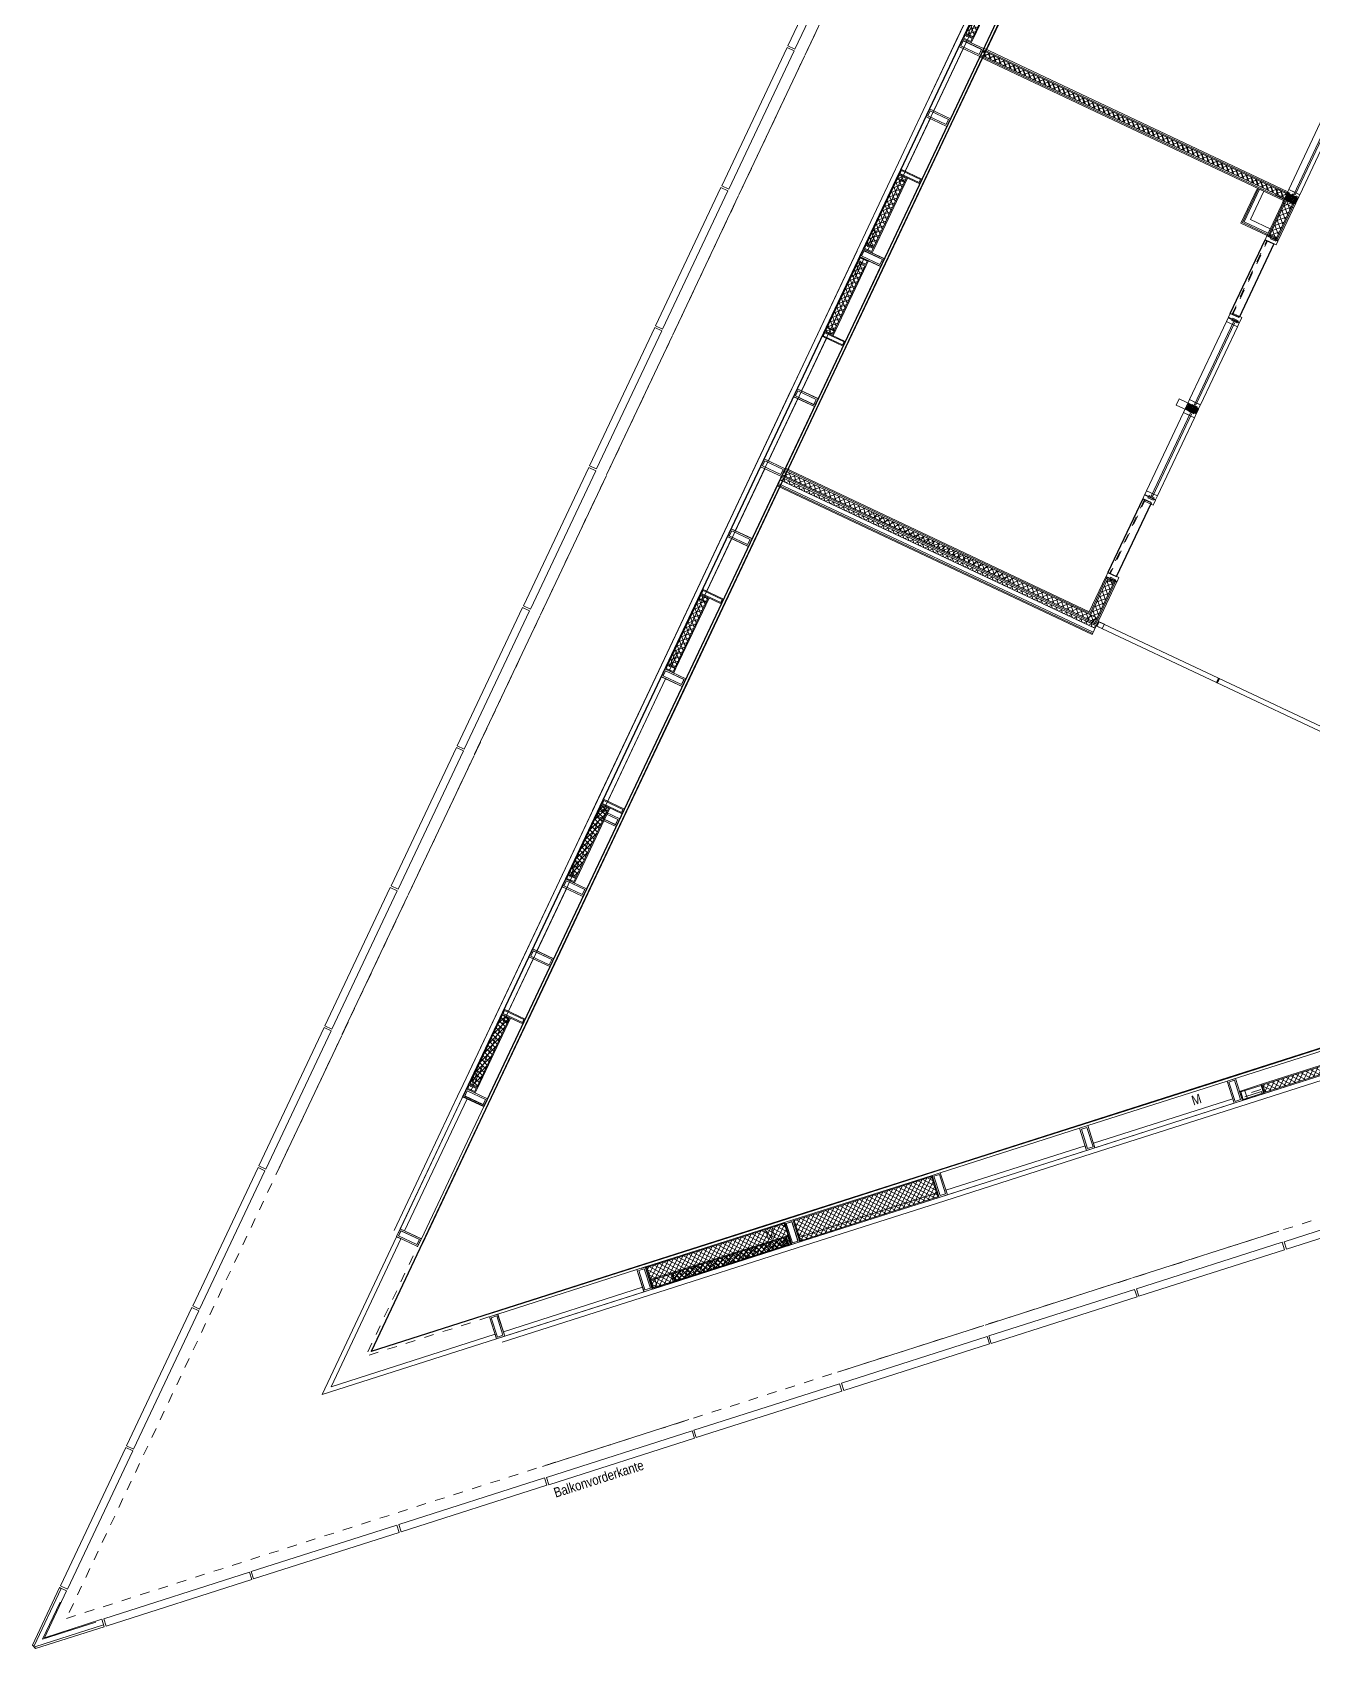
# Model space of a CAD drawing. Header units: metres. Extents: x 66528 to 66676, y 35171 to 35248.
# Drawn here: x 66528.27 to 66541.5, y 35170.64 to 35187.35 of the extents above; entities that cross this region are included whole.
import ezdxf

# ---------------------------------------------------------------- set-up
doc = ezdxf.new("R2010")
doc.units = ezdxf.units.M
doc.header["$LTSCALE"] = 0.00254
for name, pattern in [('Ohne Titel-20', [0.39368, 0.138889, -0.254791]), ('Ohne Titel-22', [0.78736, 0.39368, -0.39368]), ('Ohne Titel-23', [0.19685, 0.137795, -0.059055])]:
    doc.linetypes.add(name, pattern=pattern)
for name, color, linetype, lineweight in [('AUSBAU - Darstellungen - Fassade', 7, 'Continuous', 13), ('AUSBAU - Darstellungen - Trockenbau', 7, 'Continuous', 13), ('AUSBAU - Darstellungen - Wände - Mauerwerk', 7, 'Continuous', 25), ('AUSBAU - Objekte - Türen', 7, 'Continuous', 13), ('ROHBAU - Darstellungen - Decken', 150, 'Continuous', 25)]:
    doc.layers.add(name, color=color, linetype=linetype, lineweight=lineweight)
doc.styles.add('Arial Narrow', font='ARIALN.TTF')
pattern_1 = [(45, (0, 0), (0.026458333333, -0.026458333333), []), (-45, (0.074835, -0.074835), (-0.026328523231, -0.026588143436), [])]
pattern_2 = [(19.7208, (-75085.823696, -3049.268096), (0.013497480673, -0.037653924304), []), (-70.2792, (-75085.75227, -3049.467348), (-0.037587251138, -0.013682052181), [])]
pattern_3 = [(45, (0, 0), (0.009921875, -0.0088194444455), [])]
pattern_4 = [(-45, (0.035355, -0.035355), (-0.008897005723, -0.0109467442725), [])]
pattern_5 = [(45, (0, 0), (0.0396875, -0.0396875), [])]
pattern_6 = [(45, (0, 0), (0.0063639610307, -0.0063639610307), []), (-45, (0, 0), (0.0063639610307, 0.0063639610307), [])]

# ---------------------------------------------------------------- blocks, each defined once
blk = doc.blocks.new('Pfosten ab 1.OG (2D)')
at = {"layer": 'AUSBAU - Darstellungen - Fassade', "flags": 128}
for points in [[(-0.045, 0.12), (0.045, 0.12), (0.045, -0.12), (-0.045, -0.12)], [(-0.03, 0.105), (0.03, 0.105), (0.03, -0.105), (-0.03, -0.105)]]:
    blk.add_lwpolyline(points, close=True, dxfattribs=at)
blk = doc.blocks.new('Gruppe-118-1')
at = {"layer": 'AUSBAU - Darstellungen - Fassade', "lineweight": 5}
for p, q in [((66528.558, 35171.123), (66528.377, 35170.74)), ((66528.377, 35170.74), (66528.925, 35170.915))]:
    blk.add_line(p, q, dxfattribs=at)
at = {"layer": 'AUSBAU - Darstellungen - Fassade', "lineweight": 5, "flags": 128}
for points in [[(66528.57, 35171.266), (66528.552, 35171.275), (66528.271, 35170.679), (66528.289, 35170.671)], [(66528.297, 35170.662), (66528.303, 35170.643), (66529.013, 35170.87), (66529.007, 35170.889)]]:
    blk.add_lwpolyline(points, close=True, dxfattribs=at)
blk = doc.blocks.new('Gruppe-119-1')
at = {"layer": 'AUSBAU - Darstellungen - Fassade', "linetype": 'Ohne Titel-22'}
for p in [(66532.291, 35174.884), (66532.987, 35174.071)]:
    blk.add_line(p, (66531.715, 35173.665), dxfattribs=at)
at = {"layer": 'AUSBAU - Darstellungen - Fassade', "linetype": 'Continuous'}
for p, q in [((66531.772, 35173.714), (66532.297, 35174.826)), ((66533.026, 35174.115), (66531.772, 35173.714))]:
    blk.add_line(p, q, dxfattribs=at)
at = {"layer": 'AUSBAU - Darstellungen - Fassade', "lineweight": 5, "flags": 128}
for points in [[(66529.999, 35174.152), (66529.927, 35174.186), (66530.602, 35175.615), (66530.674, 35175.581)], [(66529.316, 35172.705), (66529.244, 35172.74), (66529.918, 35174.168), (66529.991, 35174.134)], [(66528.633, 35171.259), (66528.561, 35171.293), (66529.235, 35172.722), (66529.308, 35172.687)], [(66533.561, 35172.407), (66533.585, 35172.331), (66532.08, 35171.85), (66532.056, 35171.926)], [(66530.532, 35171.439), (66530.556, 35171.363), (66532.061, 35171.844), (66532.037, 35171.92)], [(66530.513, 35171.433), (66530.537, 35171.357), (66529.032, 35170.876), (66529.008, 35170.952)], [(66529.013, 35170.87), (66528.989, 35170.946), (66528.396, 35170.756), (66528.624, 35171.241), (66528.552, 35171.275), (66528.271, 35170.679), (66528.303, 35170.643)]]:
    blk.add_lwpolyline(points, close=True, dxfattribs=at)
at = {"layer": 'AUSBAU - Darstellungen - Fassade', "flags": 128}
blk.add_lwpolyline([(66533.065, 35173.844), (66531.263, 35173.268), (66532.034, 35174.9), (66532.078, 35174.879), (66531.356, 35173.35), (66533.05, 35173.892)], close=True, dxfattribs=at)
at = {"layer": 'AUSBAU - Darstellungen - Fassade', "color": 7}
for p, rotation in [((66532.161, 35174.89), 244.7207), ((66533.071, 35173.972), 197.7207)]:
    blk.add_blockref('Pfosten ab 1.OG (2D)', p, dxfattribs=dict(at, rotation=rotation))
blk.add_blockref('Gruppe-118-1', (0, 0), dxfattribs=at)
blk = doc.blocks.new('Fassade_BTS_1.60m (2D)')
at = {"layer": 'AUSBAU - Darstellungen - Fassade', "linetype": 'Continuous'}
for p, q in [((0.045, 0.24), (1.555, 0.24)), ((0, -0.05), (1.6, -0.05))]:
    blk.add_line(p, q, dxfattribs=at)
at = {"layer": 'AUSBAU - Darstellungen - Fassade'}
for p, q in [((0, 0), (1.6, 0)), ((0.045, 0.049), (1.555, 0.049)), ((0.045, 0), (0.045, 0.049)), ((0.045, 0.049), (1.555, 0.049)), ((0.045, 0), (1.555, 0)), ((1.555, 0), (1.555, 0.049)), ((0.01, -1.52), (1.59, -1.52)), ((0.01, -1.6), (0.01, -1.52)), ((0.01, -1.6), (1.59, -1.6)), ((1.59, -1.6), (1.59, -1.52))]:
    blk.add_line(p, q, dxfattribs=at)
at = {"layer": 'AUSBAU - Darstellungen - Fassade', "lineweight": 18}
blk.add_line((0.006, -1.4), (1.593, -1.4), dxfattribs=at)
at = {"layer": 'AUSBAU - Darstellungen - Fassade', "lineweight": 5}
for p, q in [((0.145, -1.4), (0.09, -1.4)), ((1.52, -1.4), (1.455, -1.4))]:
    blk.add_line(p, q, dxfattribs=at)
at = {"layer": 'AUSBAU - Darstellungen - Fassade', "color": 7}
for p in [(0, 0.12), (1.6, 0.12)]:
    blk.add_blockref('Pfosten ab 1.OG (2D)', p, dxfattribs=at)
blk = doc.blocks.new('Fassade_BTS_1.60m_Flügel klein (2D)')
at = {"layer": 'AUSBAU - Darstellungen - Fassade', "linetype": 'Continuous', "lineweight": 5}
h = blk.add_hatch(dxfattribs=at)
h.set_pattern_fill('DÄMMUNG GRAU', color=251, style=0, pattern_type=2)
h.set_pattern_definition(pattern_1)
h.paths.add_polyline_path([(0.09, 0.09), (1.305, 0.09), (1.305, 0.01), (0.09, 0.01)])
at = {"layer": 'AUSBAU - Darstellungen - Fassade', "linetype": 'Continuous'}
for p, q in [((0, 0.24), (1.6, 0.24)), ((0.08, 0), (0.08, 0.1)), ((1.5, 0), (1.5, 0.1)), ((0, -0.05), (1.6, -0.05))]:
    blk.add_line(p, q, dxfattribs=at)
at = {"layer": 'AUSBAU - Darstellungen - Fassade'}
for p, q in [((0, 0), (1.6, 0)), ((0, 0), (1.6, 0)), ((0.01, -1.52), (1.59, -1.52)), ((0.01, -1.6), (0.01, -1.52)), ((0.01, -1.6), (1.59, -1.6)), ((1.59, -1.6), (1.59, -1.52))]:
    blk.add_line(p, q, dxfattribs=at)
at = {"layer": 'AUSBAU - Darstellungen - Fassade', "flags": 128}
for points in [[(0.045, 0.1), (1.315, 0.1), (1.315, 0), (0.045, 0)], [(0.045, 0.1), (0.08, 0.1), (0.08, 0), (0.045, 0)], [(0.055, 0.09), (0.07, 0.09), (0.07, 0.01), (0.055, 0.01)], [(0.09, 0.09), (1.305, 0.09), (1.305, 0.01), (0.09, 0.01)], [(1.555, 0.1), (1.315, 0.1), (1.315, 0), (1.555, 0)], [(1.545, 0.09), (1.325, 0.09), (1.325, 0.01), (1.545, 0.01)]]:
    blk.add_lwpolyline(points, close=True, dxfattribs=at)
at = {"layer": 'AUSBAU - Darstellungen - Fassade', "color": 254, "linetype": 'Ohne Titel-23', "flags": 128}
for points in [[(0.08, 0.05), (0.26, 0.05), (0.26, 0.03), (0.08, 0.03)], [(0.08, 0.03), (0.26, 0.03), (0.26, 0), (0.08, 0)], [(1.34, 0.05), (1.52, 0.05), (1.52, 0.03), (1.34, 0.03)], [(1.34, 0.03), (1.52, 0.03), (1.52, 0), (1.34, 0)]]:
    blk.add_lwpolyline(points, close=True, dxfattribs=at)
at = {"layer": 'AUSBAU - Darstellungen - Fassade', "color": 7}
for p in [(0, 0.12), (0, 0.12), (1.6, 0.12)]:
    blk.add_blockref('Pfosten ab 1.OG (2D)', p, dxfattribs=at)
blk = doc.blocks.new('Gruppe-380-1')
at = {"layer": 'AUSBAU - Darstellungen - Fassade', "linetype": 'Continuous', "lineweight": 5}
h = blk.add_hatch(dxfattribs=at)
h.set_pattern_fill('DÄMMUNG GRAU', color=251, style=0, pattern_type=2)
h.set_pattern_definition(pattern_1)
h.paths.add_polyline_path([(66536.043, 35174.89), (66534.885, 35174.52), (66534.91, 35174.444), (66536.067, 35174.814)])
at = {"layer": 'AUSBAU - Darstellungen - Fassade', "linetype": 'Continuous'}
for p, q in [((66536.083, 35175.06), (66534.559, 35174.573)), ((66536.08, 35174.807), (66536.049, 35174.903)), ((66536.171, 35174.784), (66534.647, 35174.297)), ((66534.727, 35174.375), (66534.697, 35174.471))]:
    blk.add_line(p, q, dxfattribs=at)
at = {"layer": 'AUSBAU - Darstellungen - Fassade'}
for p, q in [((66536.156, 35174.832), (66534.632, 35174.345)), ((66536.156, 35174.832), (66534.632, 35174.345)), ((66535.104, 35172.9), (66536.609, 35173.381)), ((66536.633, 35173.305), (66536.609, 35173.381)), ((66535.128, 35172.824), (66536.633, 35173.305)), ((66535.128, 35172.824), (66535.104, 35172.9))]:
    blk.add_line(p, q, dxfattribs=at)
at = {"layer": 'AUSBAU - Darstellungen - Fassade', "flags": 128}
for points in [[(66536.083, 35174.913), (66534.873, 35174.527), (66534.903, 35174.432), (66536.113, 35174.818)], [(66536.043, 35174.89), (66534.885, 35174.52), (66534.91, 35174.444), (66536.067, 35174.814)], [(66536.083, 35174.913), (66536.049, 35174.903), (66536.08, 35174.807), (66536.113, 35174.818)], [(66536.076, 35174.901), (66536.062, 35174.896), (66536.086, 35174.82), (66536.1, 35174.825)], [(66534.644, 35174.454), (66534.873, 35174.527), (66534.903, 35174.432), (66534.675, 35174.359)], [(66534.657, 35174.447), (66534.866, 35174.514), (66534.891, 35174.438), (66534.681, 35174.371)]]:
    blk.add_lwpolyline(points, close=True, dxfattribs=at)
at = {"layer": 'AUSBAU - Darstellungen - Fassade', "color": 254, "linetype": 'Ohne Titel-23', "flags": 128}
for points in [[(66536.064, 35174.855), (66535.893, 35174.8), (66535.899, 35174.781), (66536.071, 35174.836)], [(66536.071, 35174.836), (66535.899, 35174.781), (66535.908, 35174.753), (66536.08, 35174.807)]]:
    blk.add_lwpolyline(points, close=True, dxfattribs=at)
at = {"layer": 'AUSBAU - Darstellungen - Fassade', "color": 7, "xscale": -1, "rotation": 17.720700000319}
for p in [(66536.119, 35174.946), (66536.119, 35174.946), (66534.595, 35174.459)]:
    blk.add_blockref('Pfosten ab 1.OG (2D)', p, dxfattribs=at)
blk = doc.blocks.new('Fassade_4.OG_BTS_Dämmpaneel (2D)')
at = {"layer": 'AUSBAU - Darstellungen - Fassade', "linetype": 'Continuous', "lineweight": 5}
h = blk.add_hatch(dxfattribs=at)
h.set_pattern_fill('DÄMMUNG GRAU', color=251, style=0, pattern_type=2)
h.set_pattern_definition(pattern_1)
h.paths.add_polyline_path([(0.01, -0.23), (0.01, -0.01), (1.5, -0.01), (1.5, -0.23)])
at = {"layer": 'AUSBAU - Darstellungen - Fassade'}
for p, q in [((0.01, -0.01), (1.5, -0.01)), ((0.01, -0.23), (0.01, -0.01)), ((1.5, -0.23), (1.5, -0.01)), ((0.01, -0.23), (1.5, -0.23))]:
    blk.add_line(p, q, dxfattribs=at)
at = {"layer": 'AUSBAU - Darstellungen - Fassade', "color": 7, "flags": 128}
blk.add_lwpolyline([(0, 0), (1.51, 0), (1.51, -0.24), (0, -0.24)], close=True, dxfattribs=at)
at = {"layer": 'AUSBAU - Darstellungen - Fassade', "flags": 128}
for points in [[(0, 0), (1.51, 0), (1.51, -0.24), (0, -0.24)], [(0.01, -0.01), (1.5, -0.01), (1.5, -0.23), (0.01, -0.23)]]:
    blk.add_lwpolyline(points, close=True, dxfattribs=at)
blk = doc.blocks.new('Gruppe-383-1')
at = {"layer": 'AUSBAU - Darstellungen - Fassade', "linetype": 'Continuous', "lineweight": 5}
h = blk.add_hatch(dxfattribs=at)
h.set_pattern_fill('DÄMMUNG GRAU', color=251, style=0, pattern_type=2)
h.set_pattern_definition(pattern_1)
h.paths.add_polyline_path([(66533.197, 35177.154), (66532.864, 35176.449), (66532.792, 35176.483), (66533.125, 35177.188)])
at = {"layer": 'AUSBAU - Darstellungen - Fassade', "linetype": 'Continuous'}
for p, q in [((66533.716, 35178.579), (66532.691, 35176.409)), ((66533.978, 35178.455), (66532.953, 35176.285)), ((66532.779, 35176.478), (66532.869, 35176.435)), ((66532.779, 35176.478), (66532.869, 35176.435))]:
    blk.add_line(p, q, dxfattribs=at)
at = {"layer": 'AUSBAU - Darstellungen - Fassade'}
blk.add_line((66533.761, 35178.558), (66533.078, 35177.111), dxfattribs=at)
blk.add_line((66533.761, 35178.558), (66533.078, 35177.111), dxfattribs=at)
at = {"layer": 'AUSBAU - Darstellungen - Fassade', "flags": 128}
for points in [[(66533.787, 35178.496), (66533.189, 35177.23), (66533.144, 35177.251), (66533.742, 35178.517)], [(66533.211, 35177.159), (66532.869, 35176.435), (66532.779, 35176.478), (66533.12, 35177.201)], [(66533.211, 35177.159), (66533.187, 35177.109), (66533.097, 35177.152), (66533.12, 35177.201)], [(66533.361, 35177.149), (66533.337, 35177.099), (66533.12, 35177.201), (66533.144, 35177.251)], [(66533.348, 35177.144), (66533.333, 35177.112), (66533.134, 35177.206), (66533.149, 35177.238)], [(66533.197, 35177.154), (66532.864, 35176.449), (66532.792, 35176.483), (66533.125, 35177.188)], [(66533.197, 35177.154), (66533.183, 35177.122), (66533.11, 35177.157), (66533.125, 35177.188)], [(66532.846, 35176.386), (66532.869, 35176.435), (66532.779, 35176.478), (66532.755, 35176.428)], [(66532.841, 35176.399), (66532.856, 35176.431), (66532.783, 35176.465), (66532.769, 35176.433)]]:
    blk.add_lwpolyline(points, close=True, dxfattribs=at)
at = {"layer": 'AUSBAU - Darstellungen - Fassade', "color": 254, "linetype": 'Ohne Titel-23', "flags": 128}
for points in [[(66532.874, 35176.61), (66532.797, 35176.447), (66532.77, 35176.46), (66532.847, 35176.623)], [(66532.892, 35176.601), (66532.815, 35176.439), (66532.797, 35176.447), (66532.874, 35176.61)]]:
    blk.add_lwpolyline(points, close=True, dxfattribs=at)
at = {"layer": 'AUSBAU - Darstellungen - Fassade', "color": 7, "rotation": 244.7209999992056}
for p in [(66533.869, 35178.507), (66533.869, 35178.507), (66532.845, 35176.336)]:
    blk.add_blockref('Pfosten ab 1.OG (2D)', p, dxfattribs=at)
blk = doc.blocks.new('Fassade_BTS_2.40m_Flügel 0.8m (2D)')
at = {"layer": 'AUSBAU - Darstellungen - Fassade', "linetype": 'Continuous', "lineweight": 5}
h = blk.add_hatch(dxfattribs=at)
h.set_pattern_fill('DÄMMUNG GRAU', color=251, style=0, pattern_type=2)
h.set_pattern_definition(pattern_1)
h.paths.add_polyline_path([(1.51, 0.09), (2.29, 0.09), (2.29, 0.01), (1.51, 0.01)])
at = {"layer": 'AUSBAU - Darstellungen - Fassade', "linetype": 'Continuous'}
for p, q in [((0, 0.24), (2.4, 0.24)), ((2.3, 0), (2.3, 0.1)), ((2.3, 0), (2.3, 0.1)), ((0, -0.05), (2.4, -0.05))]:
    blk.add_line(p, q, dxfattribs=at)
at = {"layer": 'AUSBAU - Darstellungen - Fassade'}
blk.add_line((0, 0), (1.6, 0), dxfattribs=at)
blk.add_line((0, 0), (1.6, 0), dxfattribs=at)
at = {"layer": 'AUSBAU - Darstellungen - Fassade', "flags": 128}
for points in [[(1.445, 0.24), (1.5, 0.24), (1.5, 0), (1.445, 0)], [(1.455, 0.23), (1.49, 0.23), (1.49, 0.01), (1.455, 0.01)], [(0.045, 0.05), (1.445, 0.05), (1.445, 0), (0.045, 0)], [(1.5, 0.1), (2.3, 0.1), (2.3, 0), (1.5, 0)], [(1.5, 0.1), (1.555, 0.1), (1.555, 0), (1.5, 0)], [(1.51, 0.09), (2.29, 0.09), (2.29, 0.01), (1.51, 0.01)], [(1.51, 0.09), (1.545, 0.09), (1.545, 0.01), (1.51, 0.01)], [(2.355, 0.1), (2.3, 0.1), (2.3, 0), (2.355, 0)], [(2.345, 0.09), (2.31, 0.09), (2.31, 0.01), (2.345, 0.01)]]:
    blk.add_lwpolyline(points, close=True, dxfattribs=at)
at = {"layer": 'AUSBAU - Darstellungen - Fassade', "color": 254, "linetype": 'Ohne Titel-23', "flags": 128}
for points in [[(2.14, 0.05), (2.32, 0.05), (2.32, 0.03), (2.14, 0.03)], [(2.14, 0.03), (2.32, 0.03), (2.32, 0), (2.14, 0)]]:
    blk.add_lwpolyline(points, close=True, dxfattribs=at)
at = {"layer": 'AUSBAU - Darstellungen - Fassade', "color": 7}
for p in [(0, 0.12), (2.4, 0.12)]:
    blk.add_blockref('Pfosten ab 1.OG (2D)', p, dxfattribs=at)
blk = doc.blocks.new('Gruppe-384-1')
at = {"layer": 'AUSBAU - Darstellungen - Fassade', "linetype": 'Continuous', "lineweight": 5}
h = blk.add_hatch(dxfattribs=at)
h.set_pattern_fill('DÄMMUNG GRAU', color=251, style=0, pattern_type=2)
h.set_pattern_definition(pattern_1)
h.paths.add_polyline_path([(66534.222, 35179.324), (66533.889, 35178.619), (66533.817, 35178.653), (66534.15, 35179.358)])
at = {"layer": 'AUSBAU - Darstellungen - Fassade', "linetype": 'Continuous'}
for p, q in [((66534.741, 35180.749), (66533.716, 35178.579)), ((66535.003, 35180.626), (66533.978, 35178.455)), ((66533.804, 35178.648), (66533.894, 35178.606)), ((66533.804, 35178.648), (66533.894, 35178.606))]:
    blk.add_line(p, q, dxfattribs=at)
at = {"layer": 'AUSBAU - Darstellungen - Fassade'}
blk.add_line((66534.786, 35180.728), (66534.103, 35179.281), dxfattribs=at)
blk.add_line((66534.786, 35180.728), (66534.103, 35179.281), dxfattribs=at)
at = {"layer": 'AUSBAU - Darstellungen - Fassade', "flags": 128}
for points in [[(66534.812, 35180.666), (66534.214, 35179.4), (66534.169, 35179.421), (66534.767, 35180.687)], [(66534.386, 35179.319), (66534.362, 35179.269), (66534.145, 35179.372), (66534.169, 35179.421)], [(66534.372, 35179.314), (66534.357, 35179.282), (66534.159, 35179.376), (66534.173, 35179.408)], [(66534.236, 35179.329), (66533.894, 35178.606), (66533.804, 35178.648), (66534.145, 35179.372)], [(66534.222, 35179.324), (66533.889, 35178.619), (66533.817, 35178.653), (66534.15, 35179.358)], [(66534.236, 35179.329), (66534.212, 35179.279), (66534.122, 35179.322), (66534.145, 35179.372)], [(66534.222, 35179.324), (66534.207, 35179.293), (66534.135, 35179.327), (66534.15, 35179.358)], [(66533.871, 35178.556), (66533.894, 35178.606), (66533.804, 35178.648), (66533.78, 35178.599)], [(66533.866, 35178.569), (66533.881, 35178.601), (66533.808, 35178.635), (66533.793, 35178.603)]]:
    blk.add_lwpolyline(points, close=True, dxfattribs=at)
at = {"layer": 'AUSBAU - Darstellungen - Fassade', "color": 254, "linetype": 'Ohne Titel-23', "flags": 128}
for points in [[(66533.899, 35178.78), (66533.822, 35178.617), (66533.795, 35178.63), (66533.872, 35178.793)], [(66533.917, 35178.772), (66533.84, 35178.609), (66533.822, 35178.617), (66533.899, 35178.78)]]:
    blk.add_lwpolyline(points, close=True, dxfattribs=at)
at = {"layer": 'AUSBAU - Darstellungen - Fassade', "color": 7, "rotation": 244.7210000002681}
for p in [(66534.894, 35180.677), (66534.894, 35180.677), (66533.869, 35178.507)]:
    blk.add_blockref('Pfosten ab 1.OG (2D)', p, dxfattribs=at)
blk = doc.blocks.new('Gruppe-385-1')
at = {"layer": 'AUSBAU - Darstellungen - Fassade', "color": 7}
for p, rotation in [((66538.885, 35189.409), 244.721), ((66537.86, 35187.239), 244.7210000003014), ((66535.811, 35182.898), 244.7210000002219)]:
    blk.add_blockref('Fassade_BTS_2.40m_Flügel 0.8m (2D)', p, dxfattribs=dict(at, rotation=rotation))
at = {"layer": 'AUSBAU - Darstellungen - Fassade', "color": 7, "xscale": -1, "rotation": 244.7210000005396}
blk.add_blockref('Fassade_BTS_2.40m_Flügel 0.8m (2D)', (66535.811, 35182.898), dxfattribs=at)
at = {"layer": 'AUSBAU - Darstellungen - Fassade', "color": 7}
for name in ['Gruppe-384-1', 'Gruppe-383-1']:
    blk.add_blockref(name, (0, 0), dxfattribs=at)
blk = doc.blocks.new('Aussparung_1.60m')
at = {"layer": 'ROHBAU - Darstellungen - Decken', "linetype": 'Continuous'}
blk.add_line((0, 0.27), (1.6, 0.27), dxfattribs=at)
blk = doc.blocks.new('QHohlprofil DIN59410-5')
at = {"layer": 'AUSBAU - Objekte - Türen', "flags": 128}
for points in [[(-0.025, 0.02, -0.414214), (-0.02, 0.025), (0.02, 0.025, -0.414214), (0.025, 0.02), (0.025, -0.02, -0.414214), (0.02, -0.025), (-0.02, -0.025, -0.414214), (-0.025, -0.02)], [(-0.021, 0.018, -0.414214), (-0.018, 0.021), (0.018, 0.021, -0.414214), (0.021, 0.018), (0.021, -0.018, -0.414214), (0.018, -0.021), (-0.018, -0.021, -0.414214), (-0.021, -0.018)]]:
    blk.add_lwpolyline(points, format="xyb", close=True, dxfattribs=at)
blk = doc.blocks.new('Glastür - Einzelbüro-2')
at = {"layer": 'AUSBAU - Objekte - Türen', "flags": 128}
for points in [[(0, 0), (0, 0.125), (0.044, 0.125), (0.044, 0.052), (0.044, 0)], [(0.93, 0.125), (0.874, 0.125), (0.874, 0.028), (0.886, 0.028), (0.886, 0), (0.93, 0)]]:
    blk.add_lwpolyline(points, close=True, dxfattribs=at)
at = {"layer": 'AUSBAU - Objekte - Türen', "color": 255, "linetype": 'Continuous', "lineweight": 25, "flags": 128}
blk.add_lwpolyline([(0.886, 0.1), (0.886, 0), (0.044, 0), (0.044, 0.1)], close=True, dxfattribs=at)
at = {"layer": 'AUSBAU - Objekte - Türen', "linetype": 'Ohne Titel-20', "flags": 128}
blk.add_lwpolyline([(0.88, 0.028), (0.88, 0.02), (0.051, 0.02), (0.051, 0.028)], close=True, dxfattribs=at)
blk = doc.blocks.new('QHohlprofil DIN59410-7')
at = {"layer": 'AUSBAU - Objekte - Türen', "flags": 128}
for points in [[(-0.025, 0.02, -0.414214), (-0.02, 0.025), (0.02, 0.025, -0.414214), (0.025, 0.02), (0.025, -0.02, -0.414214), (0.02, -0.025), (-0.02, -0.025, -0.414214), (-0.025, -0.02)], [(-0.021, 0.018, -0.414214), (-0.018, 0.021), (0.018, 0.021, -0.414214), (0.021, 0.018), (0.021, -0.018, -0.414214), (0.018, -0.021), (-0.018, -0.021, -0.414214), (-0.021, -0.018)]]:
    blk.add_lwpolyline(points, format="xyb", close=True, dxfattribs=at)
blk = doc.blocks.new('QHohlprofil DIN59410-8')
at = {"layer": 'AUSBAU - Objekte - Türen', "flags": 128}
for points in [[(-0.025, 0.02, -0.414214), (-0.02, 0.025), (0.02, 0.025, -0.414214), (0.025, 0.02), (0.025, -0.02, -0.414214), (0.02, -0.025), (-0.02, -0.025, -0.414214), (-0.025, -0.02)], [(-0.021, 0.018, -0.414214), (-0.018, 0.021), (0.018, 0.021, -0.414214), (0.021, 0.018), (0.021, -0.018, -0.414214), (0.018, -0.021), (-0.018, -0.021, -0.414214), (-0.021, -0.018)]]:
    blk.add_lwpolyline(points, format="xyb", close=True, dxfattribs=at)
blk = doc.blocks.new('Gruppe-657-1')
at = {"layer": 'AUSBAU - Objekte - Türen', "linetype": 'Continuous', "lineweight": 5}
h = blk.add_hatch(dxfattribs=at)
h.set_pattern_fill('FÜLLSTOFF GRAU', color=253, style=0, pattern_type=2)
h.set_pattern_definition(pattern_6)
h.paths.add_polyline_path([(66539.281, 35181.259), (66539.29, 35181.255), (66539.268, 35181.21), (66539.259, 35181.214)])
h = blk.add_hatch(dxfattribs=at)
h.set_pattern_fill('FÜLLSTOFF GRAU', color=253, style=0, pattern_type=2)
h.set_pattern_definition(pattern_6)
h.paths.add_polyline_path([(66540.524, 35180.672), (66540.533, 35180.668), (66540.512, 35180.623), (66540.503, 35180.627)])
at = {"layer": 'AUSBAU - Objekte - Türen', "flags": 128}
for points in [[(66539.281, 35181.259), (66541.767, 35180.085), (66541.746, 35180.04), (66539.259, 35181.214)], [(66539.281, 35181.259), (66539.29, 35181.255), (66539.268, 35181.21), (66539.259, 35181.214)], [(66539.281, 35181.259), (66539.29, 35181.255), (66539.268, 35181.21), (66539.259, 35181.214)], [(66539.29, 35181.255), (66539.344, 35181.23), (66539.323, 35181.184), (66539.268, 35181.21)], [(66539.29, 35181.255), (66539.344, 35181.23), (66539.323, 35181.184), (66539.268, 35181.21)], [(66540.524, 35180.672), (66540.533, 35180.668), (66540.512, 35180.623), (66540.503, 35180.627)], [(66541.713, 35180.111), (66541.767, 35180.085), (66541.746, 35180.04), (66541.692, 35180.066)], [(66541.767, 35180.085), (66541.767, 35180.085), (66541.783, 35180.023), (66541.746, 35180.04)]]:
    blk.add_lwpolyline(points, close=True, dxfattribs=at)

msp = doc.modelspace()

# ---------------------------------------------------------------- hatches: boundary and pattern name
at = {"layer": 'AUSBAU - Darstellungen - Trockenbau', "linetype": 'Continuous', "lineweight": 5}
h = msp.add_hatch(dxfattribs=at)
h.set_pattern_fill('MF_IN WAND', color=253, angle=-25.2792, style=0, pattern_type=2)
h.set_pattern_definition(pattern_2)
h.paths.add_polyline_path([(66536.006, 35182.75), (66535.993, 35182.723), (66539.246, 35181.187), (66539.259, 35181.214)])
h = msp.add_hatch(dxfattribs=at)
h.set_pattern_fill('MF_IN WAND', color=253, angle=-25.2792, style=0, pattern_type=2)
h.set_pattern_definition(pattern_2)
h.paths.add_polyline_path([(66536.006, 35182.75), (66535.993, 35182.723), (66539.246, 35181.187), (66539.259, 35181.214)])
h = msp.add_hatch(dxfattribs=at)
h.set_pattern_fill('HINTERLEGUNG_FLÄCHEN_TROCKENBAU', color=9, style=0, pattern_type=2)
h.set_pattern_definition(pattern_5)
h.paths.add_polyline_path([(66536.941, 35182.392), (66538.388, 35181.709), (66538.368, 35181.665), (66536.921, 35182.349)])
h = msp.add_hatch(dxfattribs=at)
h.set_pattern_fill('HINTERLEGUNG_FLÄCHEN_TROCKENBAU', color=9, style=0, pattern_type=2)
h.set_pattern_definition(pattern_5)
h.paths.add_polyline_path([(66539.27, 35181.293), (66539.237, 35181.225), (66539.17, 35181.257), (66539.202, 35181.325)])
at = {"layer": 'AUSBAU - Darstellungen - Wände - Mauerwerk', "linetype": 'Continuous', "lineweight": 5}
h = msp.add_hatch(dxfattribs=at)
h.set_pattern_fill('MF_IN WAND', color=253, angle=-25.2792, style=0, pattern_type=2)
h.set_pattern_definition([(19.720816603, (-75085.82281, -3049.289854), (0.013497491584, -0.037653920393), []), (-70.279183397, (-75085.751388, -3049.489106), (-0.037587247173, -0.013682063073), [])])
h.paths.add_polyline_path([(66538.088, 35187.159), (66538.067, 35187.113), (66541.207, 35185.631), (66541.228, 35185.676)])
h = msp.add_hatch(dxfattribs=at)
h.set_pattern_fill('MF_IN WAND', color=253, angle=-25.2794, style=0, pattern_type=2)
h.set_pattern_definition([(19.720632568, (-75085.832606, -3049.048677), (0.013497370639, -0.037653963747), []), (-70.279367432, (-75085.761182, -3049.24793), (-0.03758729112, -0.013681942342), [])])
h.paths.add_polyline_path([(66538.088, 35187.159), (66538.067, 35187.113), (66541.207, 35185.631), (66541.228, 35185.676)])
h = msp.add_hatch(dxfattribs=at)
h.set_pattern_fill('MF_IN WAND', color=253, angle=-115.2794, style=0, pattern_type=2)
h.set_pattern_definition([(-70.27936743, (-3049.048677, 75085.832606), (-0.037653963747, -0.01349737064), []), (-160.27936743, (-3049.24793, 75085.761182), (-0.013681942342, 0.03758729112), [])])
h.paths.add_polyline_path([(66541.329, 35185.656), (66541.261, 35185.688), (66541.048, 35185.236), (66541.116, 35185.204)])
h = msp.add_hatch(dxfattribs=at)
h.set_pattern_fill('MF_IN WAND', color=253, angle=154.7208, style=0, pattern_type=2)
h.set_pattern_definition([(199.7208166, (75085.82281, 3049.289854), (-0.013497491584, 0.037653920393), []), (109.7208166, (75085.751388, 3049.489106), (0.037587247173, 0.013682063073), [])])
h.paths.add_polyline_path([(66539.242, 35181.25), (66539.207, 35181.322), (66536.038, 35182.818), (66536.017, 35182.773)])
h = msp.add_hatch(dxfattribs=at)
h.set_pattern_fill('MF_IN WAND', color=253, angle=-115.2792, style=0, pattern_type=2)
h.set_pattern_definition([(-70.2791834, (-3049.289854, 75085.82281), (-0.037653920393, -0.013497491584), []), (-160.2791834, (-3049.489106, 75085.751388), (-0.013682063073, 0.037587247173), [])])
h.paths.add_polyline_path([(66539.45, 35181.677), (66539.382, 35181.709), (66539.203, 35181.329), (66539.245, 35181.243)])
at = {"layer": 'AUSBAU - Objekte - Türen', "linetype": 'Continuous', "lineweight": 5}
h = msp.add_hatch(dxfattribs=at)
h.set_pattern_fill('DÄMMUNG GRAU-2', color=8, style=0, pattern_type=2)
h.set_pattern_definition(pattern_3)
h.paths.add_polyline_path([(66541.274, 35185.652), (66541.275, 35185.654), (66541.228, 35185.676), (66541.207, 35185.631), (66541.253, 35185.609), (66541.254, 35185.61), (66541.319, 35185.58), (66541.338, 35185.621)])
h = msp.add_hatch(dxfattribs=at)
h.set_pattern_fill('DÄMMUNG GRAU-2-1', color=251, style=0, pattern_type=2)
h.set_pattern_definition(pattern_4)
h.paths.add_polyline_path([(66541.274, 35185.652), (66541.275, 35185.654), (66541.228, 35185.676), (66541.207, 35185.631), (66541.253, 35185.609), (66541.254, 35185.61), (66541.319, 35185.58), (66541.338, 35185.621)])
h = msp.add_hatch(dxfattribs=at)
h.set_pattern_fill('DÄMMUNG GRAU-2', color=8, style=0, pattern_type=2)
h.set_pattern_definition(pattern_3)
h.paths.add_polyline_path([(66540.229, 35183.44), (66540.228, 35183.438), (66540.182, 35183.46), (66540.203, 35183.506), (66540.25, 35183.484), (66540.249, 35183.482), (66540.314, 35183.451), (66540.294, 35183.41)])
h = msp.add_hatch(dxfattribs=at)
h.set_pattern_fill('DÄMMUNG GRAU-2-1', color=251, style=0, pattern_type=2)
h.set_pattern_definition(pattern_4)
h.paths.add_polyline_path([(66540.229, 35183.44), (66540.228, 35183.438), (66540.182, 35183.46), (66540.203, 35183.506), (66540.25, 35183.484), (66540.249, 35183.482), (66540.314, 35183.451), (66540.294, 35183.41)])
h = msp.add_hatch(dxfattribs=at)
h.set_pattern_fill('DÄMMUNG GRAU-2', color=8, style=0, pattern_type=2)
h.set_pattern_definition(pattern_3)
h.paths.add_polyline_path([(66540.249, 35183.482), (66540.25, 35183.484), (66540.203, 35183.506), (66540.182, 35183.46), (66540.228, 35183.438), (66540.229, 35183.44), (66540.294, 35183.41), (66540.313, 35183.451)])
h = msp.add_hatch(dxfattribs=at)
h.set_pattern_fill('DÄMMUNG GRAU-2-1', color=251, style=0, pattern_type=2)
h.set_pattern_definition(pattern_4)
h.paths.add_polyline_path([(66540.249, 35183.482), (66540.25, 35183.484), (66540.203, 35183.506), (66540.182, 35183.46), (66540.228, 35183.438), (66540.229, 35183.44), (66540.294, 35183.41), (66540.313, 35183.451)])

# ---------------------------------------------------------------- linework, layer by layer
at = {"layer": 'AUSBAU - Darstellungen - Fassade', "linetype": 'Ohne Titel-22'}
for p, q in [((66528.622, 35170.955), (66616.148, 35198.923)), ((66540.31, 35195.703), (66528.622, 35170.955))]:
    msp.add_line(p, q, dxfattribs=at)
at = {"layer": 'AUSBAU - Darstellungen - Fassade', "color": 255, "lineweight": 25, "flags": 128}
msp.add_lwpolyline([(66545.054, 35202.47), (66545.271, 35202.368), (66532.934, 35176.244), (66532.717, 35176.347)], close=True, dxfattribs=at)
at = {"layer": 'AUSBAU - Darstellungen - Trockenbau', "color": 7, "linetype": 'Continuous', "lineweight": 13}
for p, q in [((66540.754, 35185.374), (66540.925, 35185.736)), ((66540.993, 35185.704), (66540.925, 35185.736)), ((66540.854, 35185.41), (66540.993, 35185.704)), ((66541.057, 35185.314), (66540.854, 35185.41)), ((66541.025, 35185.246), (66540.754, 35185.374)), ((66541.057, 35185.314), (66541.025, 35185.246)), ((66535.964, 35182.66), (66536.006, 35182.75)), ((66535.964, 35182.66), (66536.006, 35182.75)), ((66536.006, 35182.75), (66539.259, 35181.214)), ((66536.006, 35182.75), (66539.259, 35181.214)), ((66535.964, 35182.66), (66539.217, 35181.124)), ((66535.964, 35182.66), (66539.217, 35181.124)), ((66539.217, 35181.124), (66539.259, 35181.214)), ((66539.217, 35181.124), (66539.259, 35181.214))]:
    msp.add_line(p, q, dxfattribs=at)
at = {"layer": 'AUSBAU - Darstellungen - Trockenbau', "color": 7, "linetype": 'Continuous', "lineweight": 5}
for p, q in [((66540.771, 35185.38), (66540.936, 35185.731)), ((66540.771, 35185.38), (66540.936, 35185.731)), ((66540.787, 35185.386), (66540.947, 35185.725)), ((66540.787, 35185.386), (66540.947, 35185.725)), ((66541.036, 35185.269), (66540.787, 35185.386)), ((66541.036, 35185.269), (66540.787, 35185.386)), ((66541.03, 35185.258), (66540.771, 35185.38)), ((66541.03, 35185.258), (66540.771, 35185.38)), ((66535.993, 35182.723), (66539.246, 35181.187)), ((66535.993, 35182.723), (66539.246, 35181.187)), ((66535.993, 35182.723), (66539.246, 35181.187)), ((66535.993, 35182.723), (66539.246, 35181.187)), ((66535.969, 35182.671), (66539.222, 35181.135)), ((66535.969, 35182.671), (66539.222, 35181.135)), ((66535.969, 35182.671), (66539.222, 35181.135)), ((66535.969, 35182.671), (66539.222, 35181.135)), ((66535.974, 35182.683), (66539.227, 35181.146)), ((66535.974, 35182.683), (66539.227, 35181.146)), ((66535.974, 35182.683), (66539.227, 35181.146)), ((66535.974, 35182.683), (66539.227, 35181.146))]:
    msp.add_line(p, q, dxfattribs=at)
at = {"layer": 'AUSBAU - Darstellungen - Trockenbau'}
msp.add_line((66539.237, 35181.225), (66539.146, 35181.268), dxfattribs=at)
at = {"layer": 'AUSBAU - Darstellungen - Trockenbau', "linetype": 'Continuous', "lineweight": 13, "flags": 128}
for points in [[(66541.324, 35185.644), (66541.294, 35185.581), (66541.113, 35185.666), (66541.143, 35185.73)], [(66540.298, 35183.472), (66540.268, 35183.409), (66540.087, 35183.494), (66540.117, 35183.557)], [(66536.941, 35182.392), (66538.388, 35181.709), (66538.368, 35181.665), (66536.921, 35182.349)], [(66539.27, 35181.293), (66539.237, 35181.225), (66539.17, 35181.257), (66539.202, 35181.325)]]:
    msp.add_lwpolyline(points, close=True, dxfattribs=at)
at = {"layer": 'AUSBAU - Darstellungen - Wände - Mauerwerk', "color": 253, "linetype": 'Ohne Titel-22', "lineweight": 13}
for p, q in [((66537.86, 35187.239), (66538.885, 35189.409)), ((66536.835, 35185.068), (66537.86, 35187.239)), ((66536.835, 35185.068), (66535.811, 35182.898))]:
    msp.add_line(p, q, dxfattribs=at)
at = {"layer": 'AUSBAU - Darstellungen - Wände - Mauerwerk', "color": 7, "linetype": 'Continuous', "lineweight": 13}
for p, q in [((66538.056, 35187.091), (66538.099, 35187.181)), ((66538.056, 35187.091), (66541.196, 35185.608)), ((66538.056, 35187.091), (66541.196, 35185.608)), ((66538.099, 35187.181), (66541.239, 35185.698)), ((66538.099, 35187.181), (66541.239, 35185.698)), ((66541.239, 35185.698), (66541.025, 35185.246)), ((66541.352, 35185.645), (66541.138, 35185.193)), ((66541.196, 35185.608), (66541.239, 35185.698)), ((66541.196, 35185.608), (66541.239, 35185.698)), ((66541.025, 35185.246), (66541.138, 35185.193)), ((66536.049, 35182.841), (66536.006, 35182.75)), ((66539.259, 35181.214), (66536.006, 35182.75)), ((66539.189, 35181.358), (66536.049, 35182.841)), ((66539.36, 35181.72), (66539.189, 35181.358)), ((66539.36, 35181.72), (66539.473, 35181.666)), ((66539.473, 35181.666), (66539.259, 35181.214))]:
    msp.add_line(p, q, dxfattribs=at)
at = {"layer": 'AUSBAU - Darstellungen - Wände - Mauerwerk', "color": 7, "linetype": 'Continuous', "lineweight": 5}
for p, q in [((66538.061, 35187.102), (66541.201, 35185.619)), ((66538.061, 35187.102), (66541.201, 35185.619)), ((66538.061, 35187.102), (66541.201, 35185.619)), ((66538.061, 35187.102), (66541.201, 35185.619)), ((66538.067, 35187.113), (66541.207, 35185.631)), ((66538.067, 35187.113), (66541.207, 35185.631)), ((66538.067, 35187.113), (66541.207, 35185.631)), ((66538.067, 35187.113), (66541.207, 35185.631)), ((66538.088, 35187.159), (66541.228, 35185.676)), ((66538.088, 35187.159), (66541.228, 35185.676)), ((66538.088, 35187.159), (66541.228, 35185.676)), ((66538.088, 35187.159), (66541.228, 35185.676)), ((66538.093, 35187.17), (66541.233, 35185.687)), ((66538.093, 35187.17), (66541.233, 35185.687)), ((66538.093, 35187.17), (66541.233, 35185.687)), ((66538.093, 35187.17), (66541.233, 35185.687)), ((66541.25, 35185.693), (66541.036, 35185.241)), ((66541.25, 35185.693), (66541.036, 35185.241)), ((66541.261, 35185.688), (66541.048, 35185.236)), ((66541.261, 35185.688), (66541.048, 35185.236)), ((66541.329, 35185.656), (66541.116, 35185.204)), ((66541.329, 35185.656), (66541.116, 35185.204)), ((66541.34, 35185.65), (66541.127, 35185.198)), ((66541.34, 35185.65), (66541.127, 35185.198)), ((66539.25, 35181.232), (66536.012, 35182.762)), ((66539.25, 35181.232), (66536.012, 35182.762)), ((66539.242, 35181.25), (66536.017, 35182.773)), ((66539.242, 35181.25), (66536.017, 35182.773)), ((66539.207, 35181.322), (66536.038, 35182.818)), ((66539.207, 35181.322), (66536.038, 35182.818)), ((66539.198, 35181.34), (66536.044, 35182.83)), ((66539.198, 35181.34), (66536.044, 35182.83)), ((66539.371, 35181.714), (66539.196, 35181.344)), ((66539.371, 35181.714), (66539.196, 35181.344)), ((66539.382, 35181.709), (66539.203, 35181.329)), ((66539.382, 35181.709), (66539.203, 35181.329)), ((66539.45, 35181.677), (66539.245, 35181.243)), ((66539.45, 35181.677), (66539.245, 35181.243)), ((66539.461, 35181.672), (66539.252, 35181.229)), ((66539.461, 35181.672), (66539.252, 35181.229))]:
    msp.add_line(p, q, dxfattribs=at)
at = {"layer": 'AUSBAU - Objekte - Türen', "linetype": 'Continuous', "lineweight": 5, "flags": 128}
for points in [[(66541.743, 35186.474), (66541.362, 35185.666), (66541.249, 35185.72), (66541.63, 35186.527)], [(66541.247, 35185.611), (66541.302, 35185.586), (66541.295, 35185.572), (66541.241, 35185.598)], [(66541.275, 35185.67), (66541.329, 35185.645), (66541.323, 35185.631), (66541.269, 35185.657)], [(66541.059, 35185.213), (66541.114, 35185.188), (66541.12, 35185.201), (66541.066, 35185.227)], [(66540.66, 35184.368), (66540.714, 35184.342), (66540.725, 35184.365), (66540.671, 35184.391)], [(66540.718, 35184.303), (66540.337, 35183.496), (66540.224, 35183.55), (66540.605, 35184.357)], [(66539.893, 35182.556), (66540.274, 35183.363), (66540.161, 35183.416), (66539.78, 35182.609)], [(66540.216, 35183.428), (66540.27, 35183.402), (66540.277, 35183.416), (66540.222, 35183.441)], [(66540.222, 35183.441), (66540.277, 35183.416), (66540.27, 35183.402), (66540.216, 35183.428)], [(66540.244, 35183.486), (66540.298, 35183.461), (66540.304, 35183.474), (66540.25, 35183.5)], [(66540.25, 35183.5), (66540.304, 35183.474), (66540.298, 35183.461), (66540.244, 35183.486)], [(66539.806, 35182.56), (66539.86, 35182.534), (66539.85, 35182.511), (66539.795, 35182.537)], [(66539.407, 35181.714), (66539.461, 35181.688), (66539.455, 35181.675), (66539.4, 35181.701)]]:
    msp.add_lwpolyline(points, close=True, dxfattribs=at)
at = {"layer": 'AUSBAU - Objekte - Türen', "flags": 128}
for points in [[(66541.714, 35186.511), (66541.314, 35185.665), (66541.301, 35185.671), (66541.7, 35186.518)], [(66541.343, 35185.627), (66541.23, 35185.68), (66541.249, 35185.72), (66541.315, 35185.689), (66541.362, 35185.666)], [(66541.318, 35185.573), (66541.205, 35185.626), (66541.186, 35185.587), (66541.252, 35185.555), (66541.299, 35185.533)], [(66541.274, 35185.652), (66541.275, 35185.654), (66541.228, 35185.676), (66541.207, 35185.631), (66541.253, 35185.609), (66541.254, 35185.61), (66541.319, 35185.58), (66541.338, 35185.621)], [(66541.341, 35185.622), (66541.32, 35185.577), (66541.302, 35185.586), (66541.302, 35185.588), (66541.319, 35185.58), (66541.338, 35185.621), (66541.322, 35185.629), (66541.323, 35185.631)], [(66541.132, 35185.21), (66541.042, 35185.252), (66541.036, 35185.241), (66541.127, 35185.198)], [(66541.126, 35185.226), (66541.058, 35185.258), (66541.053, 35185.247), (66541.121, 35185.215)], [(66540.718, 35184.303), (66540.605, 35184.357), (66540.624, 35184.396), (66540.69, 35184.365), (66540.737, 35184.343)], [(66540.689, 35184.341), (66540.289, 35183.495), (66540.276, 35183.501), (66540.675, 35184.348)], [(66540.318, 35183.457), (66540.205, 35183.51), (66540.224, 35183.55), (66540.29, 35183.518), (66540.337, 35183.496)], [(66540.318, 35183.457), (66540.205, 35183.51), (66540.224, 35183.55), (66540.29, 35183.518), (66540.337, 35183.496)], [(66539.845, 35182.554), (66540.245, 35183.401), (66540.231, 35183.407), (66539.832, 35182.561)], [(66540.293, 35183.403), (66540.18, 35183.456), (66540.161, 35183.416), (66540.227, 35183.385), (66540.274, 35183.363)], [(66540.293, 35183.403), (66540.18, 35183.456), (66540.161, 35183.416), (66540.227, 35183.385), (66540.274, 35183.363)], [(66540.229, 35183.44), (66540.228, 35183.438), (66540.182, 35183.46), (66540.203, 35183.506), (66540.25, 35183.484), (66540.249, 35183.482), (66540.314, 35183.451), (66540.294, 35183.41)], [(66540.249, 35183.482), (66540.25, 35183.484), (66540.203, 35183.506), (66540.182, 35183.46), (66540.228, 35183.438), (66540.229, 35183.44), (66540.294, 35183.41), (66540.313, 35183.451)], [(66540.295, 35183.407), (66540.316, 35183.452), (66540.298, 35183.461), (66540.297, 35183.459), (66540.314, 35183.451), (66540.294, 35183.41), (66540.278, 35183.417), (66540.277, 35183.416)], [(66540.316, 35183.452), (66540.295, 35183.407), (66540.277, 35183.416), (66540.278, 35183.417), (66540.294, 35183.41), (66540.313, 35183.451), (66540.297, 35183.459), (66540.298, 35183.461)], [(66539.893, 35182.556), (66539.78, 35182.609), (66539.761, 35182.57), (66539.827, 35182.539), (66539.874, 35182.516)], [(66539.456, 35181.66), (66539.366, 35181.703), (66539.371, 35181.714), (66539.461, 35181.672)], [(66539.44, 35181.654), (66539.372, 35181.686), (66539.377, 35181.698), (66539.445, 35181.666)]]:
    msp.add_lwpolyline(points, close=True, dxfattribs=at)
at = {"layer": 'ROHBAU - Darstellungen - Decken', "linetype": 'Continuous'}
msp.add_line((66546.177, 35204.218), (66531.772, 35173.715), dxfattribs=at)
at = {"layer": 'ROHBAU - Darstellungen - Decken'}
msp.add_line((66615.92, 35200.603), (66531.772, 35173.715), dxfattribs=at)

# ---------------------------------------------------------------- block references
at = {"layer": 'AUSBAU - Darstellungen - Fassade', "color": 7}
for name in ['Gruppe-385-1', 'Gruppe-119-1', 'Gruppe-380-1']:
    msp.add_blockref(name, (0, 0), dxfattribs=at)
for name, p, rotation in [('Fassade_BTS_1.60m (2D)', (66538.202, 35187.962), 244.721), ('Aussparung_1.60m', (66538.202, 35187.962), 244.7207), ('Fassade_BTS_1.60m (2D)', (66537.519, 35186.515), 244.721), ('Aussparung_1.60m', (66537.519, 35186.515), 244.7207), ('Fassade_BTS_1.60m (2D)', (66536.835, 35185.068), 244.721), ('Aussparung_1.60m', (66536.835, 35185.068), 244.7207), ('Fassade_BTS_1.60m (2D)', (66536.152, 35183.622), 244.721), ('Aussparung_1.60m', (66536.152, 35183.622), 244.7207), ('Fassade_BTS_1.60m (2D)', (66535.469, 35182.175), 244.721), ('Aussparung_1.60m', (66535.469, 35182.175), 244.7207), ('Fassade_BTS_1.60m (2D)', (66534.786, 35180.728), 244.721), ('Aussparung_1.60m', (66534.786, 35180.728), 244.7207), ('Fassade_BTS_1.60m (2D)', (66534.103, 35179.281), 244.721), ('Aussparung_1.60m', (66534.102, 35179.281), 244.7207), ('Fassade_BTS_1.60m (2D)', (66533.419, 35177.834), 244.721), ('Aussparung_1.60m', (66533.419, 35177.834), 244.7207), ('Fassade_BTS_1.60m (2D)', (66532.736, 35176.388), 244.721), ('Aussparung_1.60m', (66540.728, 35176.293), 17.7207), ('Fassade_BTS_1.60m (2D)', (66539.204, 35175.806), 17.72070000000002), ('Aussparung_1.60m', (66539.204, 35175.806), 17.7207), ('Aussparung_1.60m', (66532.736, 35176.388), 244.721), ('Aussparung_1.60m', (66532.736, 35176.388), 244.7207), ('Fassade_BTS_1.60m (2D)', (66537.68, 35175.319), 17.72070000000002), ('Aussparung_1.60m', (66537.68, 35175.319), 17.7207), ('Fassade_BTS_1.60m (2D)', (66536.156, 35174.832), 17.72070000000002), ('Aussparung_1.60m', (66536.156, 35174.832), 17.7207), ('Fassade_4.OG_BTS_Dämmpaneel (2D)', (66536.126, 35175.074), 17.7207), ('Aussparung_1.60m', (66534.632, 35174.345), 17.7207), ('Fassade_4.OG_BTS_Dämmpaneel (2D)', (66534.606, 35174.588), 17.7207), ('Pfosten ab 1.OG (2D)', (66532.161, 35174.89), 244.7207), ('Fassade_BTS_1.60m (2D)', (66533.108, 35173.858), 17.72070000000002), ('Aussparung_1.60m', (66533.108, 35173.858), 17.7207), ('Pfosten ab 1.OG (2D)', (66533.071, 35173.972), 197.7207)]:
    msp.add_blockref(name, p, dxfattribs=dict(at, rotation=rotation))
at = {"layer": 'AUSBAU - Darstellungen - Fassade', "color": 7, "xscale": -1, "rotation": 17.720700000319}
msp.add_blockref('Fassade_BTS_1.60m_Flügel klein (2D)', (66542.252, 35176.78), dxfattribs=at)
at = {"layer": 'AUSBAU - Objekte - Türen', "xscale": -1}
for name, p, rotation in [('QHohlprofil DIN59410-5', (66541.282, 35185.623), 244.7208166029627), ('QHohlprofil DIN59410-8', (66540.257, 35183.453), 244.7206325679541)]:
    msp.add_blockref(name, p, dxfattribs=dict(at, rotation=rotation))
at = {"layer": 'AUSBAU - Objekte - Türen', "color": 7, "rotation": 244.7206325679541}
msp.add_blockref('Glastür - Einzelbüro-2', (66541.023, 35185.242), dxfattribs=at)
at = {"layer": 'AUSBAU - Objekte - Türen', "rotation": 244.7208166029712}
msp.add_blockref('QHohlprofil DIN59410-7', (66540.257, 35183.453), dxfattribs=at)
at = {"layer": 'AUSBAU - Objekte - Türen', "color": 7, "xscale": -1, "rotation": 244.7208166029712}
msp.add_blockref('Glastür - Einzelbüro-2', (66539.362, 35181.724), dxfattribs=at)
at = {"layer": 'AUSBAU - Objekte - Türen'}
msp.add_blockref('Gruppe-657-1', (0, 0), dxfattribs=at)

# ---------------------------------------------------------------- texts
at = {"layer": 'AUSBAU - Darstellungen - Fassade', "color": 92, "char_height": 0.101, "attachment_point": 1, "rotation": 17.7207, "line_spacing_factor": 0.958949, "style": 'Arial Narrow'}
for insert in [(66540.234, 35176.351), (66535.834, 35174.957)]:
    msp.add_mtext('M', dxfattribs=dict(at, insert=insert))
at = {"layer": 'AUSBAU - Darstellungen - Fassade', "insert": (66533.646, 35172.299), "char_height": 0.10106, "attachment_point": 1, "rotation": 17.7207, "line_spacing_factor": 0.958949, "style": 'Arial Narrow'}
msp.add_mtext('Balkonvorderkante', dxfattribs=at)

doc.saveas('drawing.dxf')
